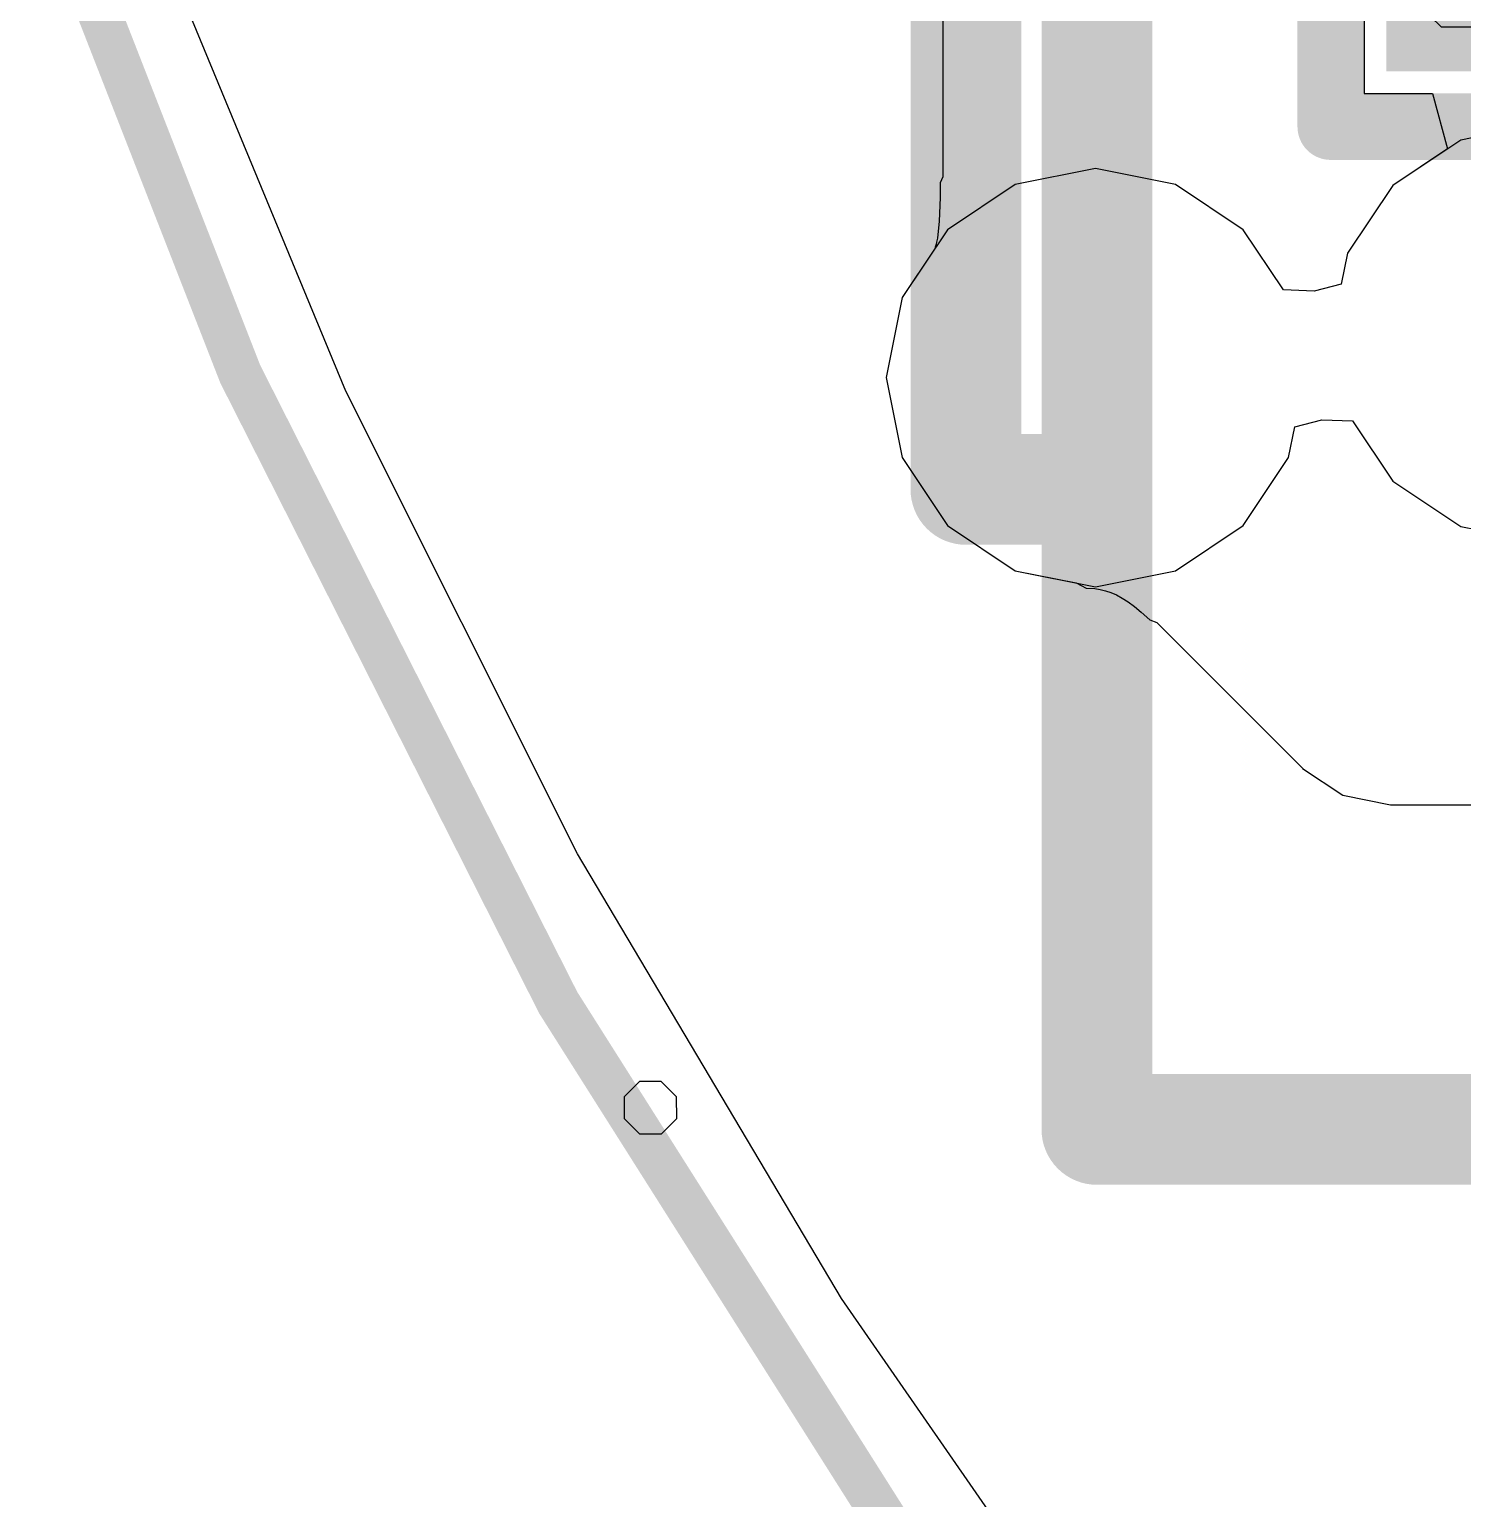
# Model space of a CAD drawing. Header units: millimetres. Extents: x 50 to 153, y 18 to 71.
# Drawn here: x 116.115 to 119.398, y 40.767 to 44.132 of the extents above; entities that cross this region are included whole.
import ezdxf

# ---------------------------------------------------------------- set-up
doc = ezdxf.new("R2010")
doc.units = ezdxf.units.MM
for name, color, linetype in [('BottomLayer', 5, 'Continuous'), ('BottomOverlay', 54, 'Continuous'), ('BottomPaste', 16, 'Continuous'), ('BottomSolder', 6, 'Continuous'), ('ConnectLayer', 7, 'Continuous'), ('KeepOutLayer', 6, 'Continuous'), ('Mechanical15', 56, 'Continuous'), ('Mechanical4', 56, 'Continuous'), ('Mechanical5', 56, 'Continuous'), ('TopOverlay', 2, 'Continuous')]:
    doc.layers.add(name, color=color, linetype=linetype)

# ---------------------------------------------------------------- blocks, each defined once
blk = doc.blocks.new('R0201_B_8')
at = {"layer": 'BottomLayer'}
for points in [[(-0.3752, -0.162), (-0.0721, -0.162), (-0.3752, 0.162), (-0.0721, 0.162)], [(0.1079, -0.162), (0.411, -0.162), (0.1079, 0.162), (0.411, 0.162)]]:
    blk.add_solid(points, dxfattribs=at)
at = {"layer": 'BottomOverlay', "const_width": 0.1524}
for points in [[(-0.6038, 0.3906), (-0.1483, 0.3906)], [(-0.6038, 0.3906), (-0.6038, -0.3906)], [(0.1841, 0.3906), (0.6396, 0.3906)], [(0.6396, 0.3906), (0.6396, -0.3906)], [(-0.6038, -0.3906), (-0.1483, -0.3906)], [(0.1841, -0.3906), (0.6396, -0.3906)]]:
    blk.add_lwpolyline(points, dxfattribs=at)
at = {"layer": 'BottomOverlay', "const_width": 0.0762}
for points in [[(-0.6419, 0.3906, 1), (-0.5657, 0.3906, 1)], [(-0.6419, 0.3906, 1), (-0.5657, 0.3906, 1)], [(-0.1864, 0.3906, 1), (-0.1102, 0.3906, 1)], [(0.146, 0.3906, 1), (0.2222, 0.3906, 1)], [(0.6015, 0.3906, 1), (0.6777, 0.3906, 1)], [(0.6015, 0.3906, 1), (0.6777, 0.3906, 1)], [(-0.6419, -0.3906, 1), (-0.5657, -0.3906, 1)], [(-0.6419, -0.3906, 1), (-0.5657, -0.3906, 1)], [(-0.1864, -0.3906, 1), (-0.1102, -0.3906, 1)], [(0.146, -0.3906, 1), (0.2222, -0.3906, 1)], [(0.6015, -0.3906, 1), (0.6777, -0.3906, 1)], [(0.6015, -0.3906, 1), (0.6777, -0.3906, 1)]]:
    blk.add_lwpolyline(points, format="xyb", close=True, dxfattribs=at)
at = {"layer": 'BottomPaste'}
for p, q in [((-0.3512, 0.162), (-0.3752, 0.138)), ((-0.3752, 0.138), (-0.3752, -0.138)), ((-0.0871, 0.162), (-0.3512, 0.162)), ((-0.0631, 0.138), (-0.0871, 0.162)), ((-0.0631, -0.138), (-0.0631, 0.138)), ((0.0989, 0.138), (0.1229, 0.162)), ((0.0989, -0.138), (0.0989, 0.138)), ((0.1229, 0.162), (0.3871, 0.162)), ((0.3871, 0.162), (0.411, 0.138)), ((0.411, 0.138), (0.411, -0.138)), ((-0.3752, -0.138), (-0.3512, -0.162)), ((-0.3512, -0.162), (-0.0871, -0.162)), ((-0.0871, -0.162), (-0.0631, -0.138)), ((0.1229, -0.162), (0.0989, -0.138)), ((0.3871, -0.162), (0.1229, -0.162)), ((0.411, -0.138), (0.3871, -0.162))]:
    blk.add_line(p, q, dxfattribs=at)
for points in [[(-0.3752, -0.162), (-0.0721, -0.162), (-0.3752, 0.162), (-0.0721, 0.162)], [(0.1079, -0.162), (0.411, -0.162), (0.1079, 0.162), (0.411, 0.162)]]:
    blk.add_solid(points, dxfattribs=at)
at = {"layer": 'BottomSolder'}
for points in [[(-0.4768, -0.2636), (0.0295, -0.2636), (-0.4768, 0.2636), (0.0295, 0.2636)], [(0.0063, -0.2636), (0.5126, -0.2636), (0.0063, 0.2636), (0.5126, 0.2636)]]:
    blk.add_solid(points, dxfattribs=at)
at = {"layer": 'Mechanical15', "const_width": 0.00254}
blk.add_lwpolyline([(0.3721, 0.1524), (0.4229, 0.1016)], dxfattribs=at)
at = {"layer": 'Mechanical15', "const_width": 0.00127}
for points in [[(0.3714, 0.1524, 1), (0.3727, 0.1524, 1)], [(0.4222, 0.1016, 1), (0.4235, 0.1016, 1)]]:
    blk.add_lwpolyline(points, format="xyb", close=True, dxfattribs=at)
at = {"layer": 'Mechanical4'}
for p, q in [((0.3179, 0.15), (-0.2821, 0.15)), ((-0.2821, 0.15), (-0.2821, -0.1501)), ((0.3179, -0.1501), (0.3179, 0.15)), ((-0.2821, -0.1501), (0.3179, -0.1501))]:
    blk.add_line(p, q, dxfattribs=at)
at = {"layer": 'Mechanical5'}
for p, q in [((-0.2821, -0.1501), (-0.2821, 0.15)), ((-0.2821, 0.15), (-0.1321, 0.15)), ((-0.1321, 0.15), (-0.1321, -0.1501)), ((0.3179, 0.15), (0.1679, 0.15)), ((0.1679, 0.15), (0.1679, -0.1501)), ((0.3179, -0.1501), (0.3179, 0.15)), ((-0.1321, -0.1501), (-0.2821, -0.1501)), ((0.1679, -0.1501), (0.3179, -0.1501))]:
    blk.add_line(p, q, dxfattribs=at)
blk = doc.blocks.new('BAT___2P_27')
at = {"layer": 'Mechanical15'}
for p, q in [((-3.5433, 1.7394), (-3.5784, 1.7042)), ((-3.4936, 1.7395), (-3.5433, 1.7394)), ((-3.4584, 1.7043), (-3.4936, 1.7395)), ((-3.5784, 1.7042), (-3.5784, 1.6794)), ((-3.4584, 1.6795), (-3.4584, 1.7043)), ((-3.5784, 1.6794), (-3.5783, 1.6545)), ((-3.5783, 1.6545), (-3.5432, 1.6194)), ((-3.4935, 1.6195), (-3.4584, 1.6546)), ((-3.4584, 1.6795), (-3.4584, 1.6795)), ((-3.4584, 1.6546), (-3.4584, 1.6795)), ((-3.5432, 1.6194), (-3.4935, 1.6195))]:
    blk.add_line(p, q, dxfattribs=at)
at = {"layer": 'Mechanical15', "const_width": 0.0508}
for points in [[(-2.1183, 0.9268), (-2.1183, 0.6268)], [(-2.1183, 0.9268), (2.5817, 0.9268)], [(-3.5183, 0.6268), (-2.1183, 0.6268)], [(-3.5183, 0.6268), (-3.5183, -2.5732)]]:
    blk.add_lwpolyline(points, dxfattribs=at)
at = {"layer": 'Mechanical15', "const_width": 0.0254}
for points in [[(-2.131, 0.9268, 1), (-2.1056, 0.9268, 1)], [(-2.131, 0.9268, 1), (-2.1056, 0.9268, 1)], [(-3.531, 0.6268, 1), (-3.5056, 0.6268, 1)], [(-3.531, 0.6268, 1), (-3.5056, 0.6268, 1)], [(-2.131, 0.6268, 1), (-2.1056, 0.6268, 1)], [(-2.131, 0.6268, 1), (-2.1056, 0.6268, 1)]]:
    blk.add_lwpolyline(points, format="xyb", close=True, dxfattribs=at)
at = {"layer": 'TopOverlay', "const_width": 0.254}
for points in [[(-2.1025, 0.9568), (-2.1025, 0.6568)], [(-2.1025, 0.9568), (-1.0244, 0.9568)], [(-3.5683, 0.6568), (-3.5683, -0.3121)], [(-3.5683, 0.6568), (-1.0244, 0.6568)]]:
    blk.add_lwpolyline(points, dxfattribs=at)
at = {"layer": 'TopOverlay', "const_width": 0.127}
for points in [[(-2.166, 0.9568, 1), (-2.039, 0.9568, 1)], [(-2.166, 0.9568, 1), (-2.039, 0.9568, 1)], [(-1.0879, 0.9568, 1), (-0.9609, 0.9568, 1)], [(-3.6318, 0.6568, 1), (-3.5048, 0.6568, 1)], [(-3.6318, 0.6568, 1), (-3.5048, 0.6568, 1)], [(-2.166, 0.6568, 1), (-2.039, 0.6568, 1)], [(-1.0879, 0.6568, 1), (-0.9609, 0.6568, 1)]]:
    blk.add_lwpolyline(points, format="xyb", close=True, dxfattribs=at)

msp = doc.modelspace()

# ---------------------------------------------------------------- linework, layer by layer
at = {"layer": 'ConnectLayer'}
for p, q in [((119.1719, 44.7366), (119.1719, 43.9853)), ((116.8401, 43.3034), (116.3868, 44.3979)), ((116.8401, 43.3034), (116.3868, 44.3979)), ((116.8401, 43.3034), (116.3868, 44.3979)), ((116.8401, 43.3034), (116.3868, 44.3979)), ((118.207, 44.2351), (118.207, 43.794)), ((119.1719, 43.9853), (119.3283, 43.9853)), ((119.3283, 43.9853), (119.3628, 43.8583)), ((119.5765, 43.915), (119.3932, 43.8785)), ((119.5765, 43.915), (119.3932, 43.8785)), ((119.3932, 43.8785), (119.2377, 43.7747)), ((119.3932, 43.8785), (119.2377, 43.7747)), ((119.3628, 43.8583), (119.2377, 43.7747)), ((118.5566, 43.8134), (118.3732, 43.7769)), ((118.5566, 43.8134), (118.3732, 43.7769)), ((118.5566, 43.8134), (118.3732, 43.7769)), ((118.7399, 43.7769), (118.5566, 43.8134)), ((118.7399, 43.7769), (118.5566, 43.8134)), ((118.7399, 43.7769), (118.5566, 43.8134)), ((118.2011, 43.7803), (118.2008, 43.7472)), ((118.207, 43.794), (118.2011, 43.7803)), ((118.2008, 43.7472), (118.1986, 43.6925)), ((118.3732, 43.7769), (118.2178, 43.6731)), ((118.3732, 43.7769), (118.2178, 43.6731)), ((118.3732, 43.7769), (118.2178, 43.6731)), ((118.8954, 43.6731), (118.7399, 43.7769)), ((118.8954, 43.6731), (118.7399, 43.7769)), ((118.8954, 43.6731), (118.7399, 43.7769)), ((119.2377, 43.7747), (119.1339, 43.6192)), ((119.2377, 43.7747), (119.1339, 43.6192)), ((119.2377, 43.7747), (119.1339, 43.6192)), ((118.1986, 43.6925), (118.1946, 43.6535)), ((118.2178, 43.6731), (118.1139, 43.5176)), ((118.2178, 43.6731), (118.1139, 43.5176)), ((118.2178, 43.6731), (118.1139, 43.5176)), ((118.193, 43.6443), (118.1919, 43.6397)), ((118.1946, 43.6535), (118.193, 43.6443)), ((118.9876, 43.535), (118.8954, 43.6731)), ((118.9876, 43.535), (118.8954, 43.6731)), ((118.9876, 43.535), (118.8954, 43.6731)), ((118.1897, 43.631), (118.1139, 43.5176)), ((118.1919, 43.6397), (118.1896, 43.6328)), ((118.1896, 43.6328), (118.1897, 43.631)), ((119.1339, 43.6192), (119.1198, 43.5484)), ((119.1339, 43.6192), (119.1198, 43.5484)), ((119.1339, 43.6192), (119.1198, 43.5484)), ((119.1198, 43.5484), (119.0578, 43.5326)), ((119.1198, 43.5484), (119.0578, 43.5326)), ((119.1198, 43.5484), (119.0578, 43.5326)), ((118.1139, 43.5176), (118.0775, 43.3343)), ((118.1139, 43.5176), (118.0775, 43.3343)), ((118.1139, 43.5176), (118.0775, 43.3343)), ((118.1139, 43.5176), (118.0775, 43.3343)), ((119.0578, 43.5326), (118.9876, 43.535)), ((119.0578, 43.5326), (118.9876, 43.535)), ((119.0578, 43.5326), (118.9876, 43.535)), ((118.0775, 43.3343), (118.1139, 43.151)), ((118.0775, 43.3343), (118.1139, 43.151)), ((118.0775, 43.3343), (118.1139, 43.151)), ((118.0775, 43.3343), (118.1139, 43.151)), ((117.3704, 42.244), (116.8401, 43.3034)), ((117.3704, 42.244), (116.8401, 43.3034)), ((117.3704, 42.244), (116.8401, 43.3034)), ((117.3704, 42.244), (116.8401, 43.3034)), ((118.9992, 43.151), (119.0133, 43.2218)), ((118.9992, 43.151), (119.0133, 43.2218)), ((118.9992, 43.151), (119.0133, 43.2218)), ((119.0133, 43.2218), (119.0753, 43.2376)), ((119.0133, 43.2218), (119.0753, 43.2376)), ((119.0133, 43.2218), (119.0753, 43.2376)), ((119.0753, 43.2376), (119.1455, 43.2352)), ((119.0753, 43.2376), (119.1455, 43.2352)), ((119.0753, 43.2376), (119.1455, 43.2352)), ((119.1455, 43.2352), (119.2377, 43.0971)), ((119.1455, 43.2352), (119.2377, 43.0971)), ((119.1455, 43.2352), (119.2377, 43.0971)), ((118.1139, 43.151), (118.2178, 42.9955)), ((118.1139, 43.151), (118.2178, 42.9955)), ((118.1139, 43.151), (118.2178, 42.9955)), ((118.1139, 43.151), (118.2178, 42.9955)), ((118.8954, 42.9955), (118.9992, 43.151)), ((118.8954, 42.9955), (118.9992, 43.151)), ((118.8954, 42.9955), (118.9992, 43.151)), ((119.2377, 43.0971), (119.3932, 42.9933)), ((119.2377, 43.0971), (119.3932, 42.9933)), ((119.2377, 43.0971), (119.3932, 42.9933)), ((118.2178, 42.9955), (118.3732, 42.8917)), ((118.2178, 42.9955), (118.3732, 42.8917)), ((118.2178, 42.9955), (118.3732, 42.8917)), ((118.2178, 42.9955), (118.3732, 42.8917)), ((118.7399, 42.8917), (118.8954, 42.9955)), ((118.7399, 42.8917), (118.8954, 42.9955)), ((118.7399, 42.8917), (118.8954, 42.9955)), ((119.3932, 42.9933), (119.4866, 42.9747)), ((119.3932, 42.9933), (119.5765, 42.9568)), ((119.3932, 42.9933), (119.5765, 42.9568)), ((118.3732, 42.8917), (118.5566, 42.8552)), ((118.3732, 42.8917), (118.5122, 42.864)), ((118.3732, 42.8917), (118.5566, 42.8552)), ((118.3732, 42.8917), (118.5566, 42.8552)), ((118.5566, 42.8552), (118.7399, 42.8917)), ((118.5566, 42.8552), (118.7399, 42.8917)), ((118.5566, 42.8552), (118.7399, 42.8917)), ((118.5122, 42.864), (118.5354, 42.8524)), ((118.5354, 42.8524), (118.555, 42.851)), ((118.555, 42.851), (118.5673, 42.8491)), ((118.5673, 42.8491), (118.5795, 42.8461)), ((118.5795, 42.8461), (118.5919, 42.8419)), ((118.5919, 42.8419), (118.6047, 42.8365)), ((118.6047, 42.8365), (118.618, 42.8295)), ((118.618, 42.8295), (118.6319, 42.8208)), ((118.6319, 42.8208), (118.6465, 42.8102)), ((118.6465, 42.8102), (118.6618, 42.7974)), ((118.6618, 42.7974), (118.681, 42.7793)), ((118.681, 42.7793), (118.697, 42.7732)), ((118.697, 42.7732), (119.0308, 42.4395)), ((119.0308, 42.4395), (119.0308, 42.4394)), ((119.0308, 42.4394), (119.1232, 42.3777)), ((119.1232, 42.3777), (119.2322, 42.356)), ((119.2322, 42.356), (119.2322, 42.356)), ((119.2322, 42.356), (120.1252, 42.356)), ((117.9749, 41.2252), (117.3704, 42.244)), ((117.9749, 41.2252), (117.3704, 42.244)), ((117.9749, 41.2252), (117.3704, 42.244)), ((117.9749, 41.2252), (117.3704, 42.244)), ((118.6505, 40.2521), (117.9749, 41.2252)), ((118.6505, 40.2521), (117.9749, 41.2252)), ((118.6505, 40.2521), (117.9749, 41.2252)), ((118.6505, 40.2521), (117.9749, 41.2252))]:
    msp.add_line(p, q, dxfattribs=at)
at = {"layer": 'KeepOutLayer', "const_width": 0.1}
msp.add_lwpolyline([(125.676, 34.6072, -0.650183), (124.5718, 65.2974)], format="xyb", dxfattribs=at)
at = {"layer": 'TopOverlay', "const_width": 0.1}
msp.add_lwpolyline([(152.5477, 50.1974, 1), (111.3241, 50.1974, 1)], format="xyb", close=True, dxfattribs=at)

# ---------------------------------------------------------------- block references
at = {"rotation": 90}
for name, p in [('BAT___2P_27', (119.217, 45.1809)), ('R0201_B_8', (119.4862, 44.5129))]:
    msp.add_blockref(name, p, dxfattribs=at)

doc.saveas('drawing.dxf')
